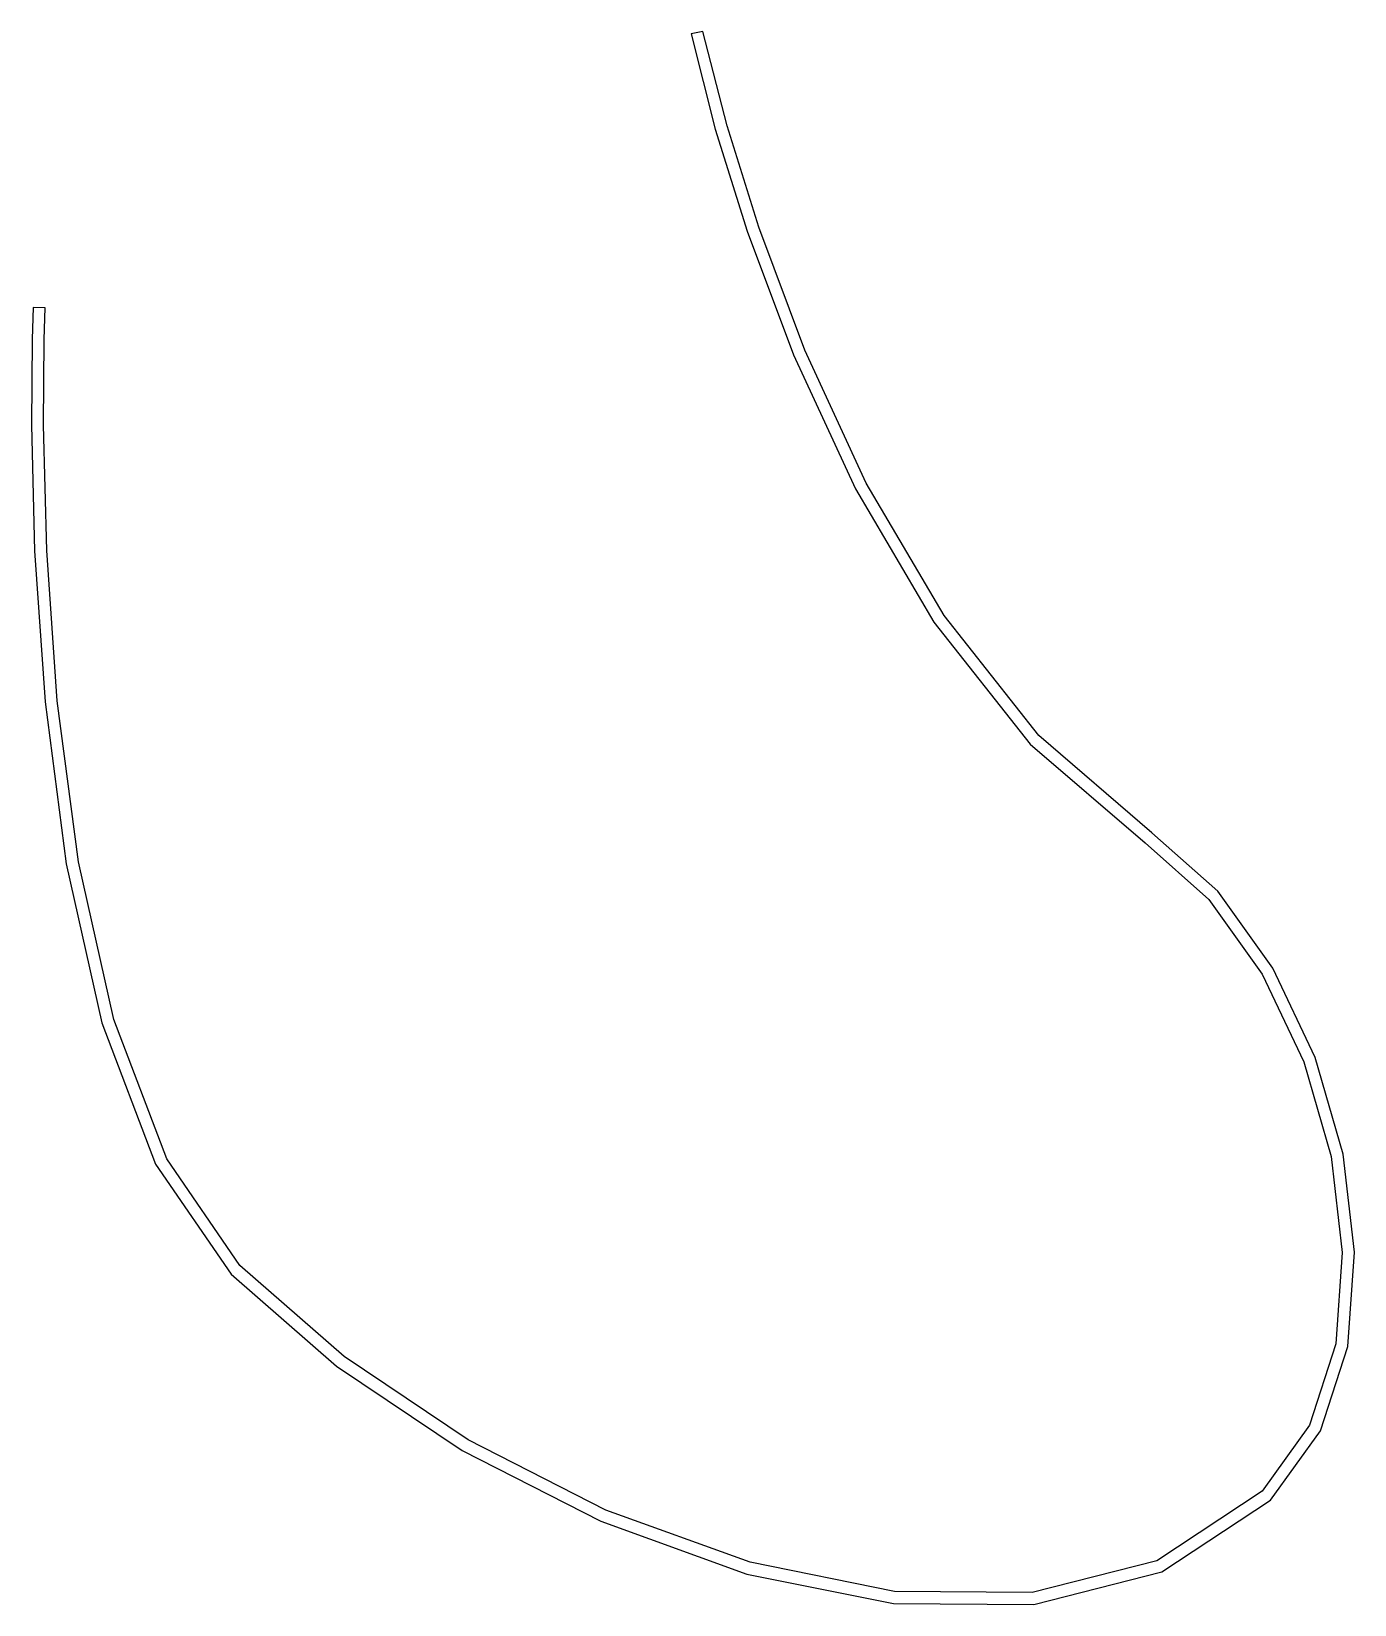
# Model space of a CAD drawing. Extents: x 0 to 109, y 0 to 129.
import ezdxf

# ---------------------------------------------------------------- set-up
doc = ezdxf.new("R2010")
doc.units = 0
doc.layers.add('Layer_1', color=7, linetype='CONTINUOUS')

msp = doc.modelspace()

# ---------------------------------------------------------------- linework, layer by layer
at = {"layer": 'Layer_1', "color": 7}
for p, q in [((55.148748, 129.190763), (54.170343, 128.986262)), ((57.130642, 121.438192), (55.148748, 129.190763)), ((54.170343, 128.986262), (56.165253, 121.179106)), ((56.165253, 121.179106), (58.782845, 112.793739)), ((59.731408, 113.109413), (57.130642, 121.438192)), ((58.782845, 112.793739), (62.590694, 102.64148)), ((63.515079, 103.022921), (59.731408, 113.109413)), ((0.1348, 106.53361), (0.053382, 103.917952)), ((1.1336, 106.487859), (0.1348, 106.53361)), ((1.052758, 103.883001), (1.1336, 106.487859)), ((0.053382, 103.917952), (0, 96.858301)), ((1.000059, 96.853153), (1.052758, 103.883001)), ((62.590694, 102.64148), (67.67162, 91.631131)), ((68.563772, 92.093439), (63.515079, 103.022921)), ((0, 96.858301), (0.260962, 86.535645)), ((1.260248, 86.575416), (1.000059, 96.853153)), ((74.951957, 81.236999), (68.563772, 92.093439)), ((67.67162, 91.631131), (74.116187, 80.67024)), ((2.118069, 74.226881), (1.260248, 86.575416)), ((0.260962, 86.535645), (1.122576, 74.130971)), ((74.116187, 80.67024), (82.018635, 70.672634)), ((82.75042, 71.363494), (74.951957, 81.236999)), ((1.122576, 74.130971), (2.863799, 60.819884)), ((3.865594, 60.989917), (2.118069, 74.226881)), ((92.029949, 63.382825), (82.75042, 71.363494)), ((82.018635, 70.672634), (91.47322, 62.552144)), ((97.448892, 58.576908), (92.029949, 63.382825)), ((91.47322, 62.552144), (96.694089, 57.907421)), ((2.863799, 60.819884), (5.781996, 47.770605)), ((6.776507, 48.054247), (3.865594, 60.989917)), ((101.96633, 52.269453), (97.448892, 58.576908)), ((96.694089, 57.907421), (101.091489, 51.75678)), ((101.091489, 51.75678), (104.497056, 44.563974)), ((105.43871, 44.92105), (101.96633, 52.269453)), ((11.107975, 36.608017), (6.776507, 48.054247)), ((5.781996, 47.770605), (10.191087, 36.153046)), ((104.497056, 44.563974), (106.742411, 36.792751)), ((107.72247, 36.99229), (105.43871, 44.92105)), ((17.117163, 27.839361), (11.107975, 36.608017)), ((106.742411, 36.792751), (107.664208, 28.917667)), ((108.669001, 28.933028), (107.72247, 36.99229)), ((10.191087, 36.153046), (16.404994, 27.137113)), ((107.664208, 28.917667), (107.119612, 21.407528)), ((108.109266, 21.198816), (108.669001, 28.933028)), ((16.404994, 27.137113), (25.064796, 19.562937)), ((25.672258, 20.361838), (17.117163, 27.839361)), ((107.119612, 21.407528), (104.971037, 14.717439)), ((105.869099, 14.258799), (108.109266, 21.198816)), ((25.064796, 19.562937), (35.365343, 12.659079)), ((35.873512, 13.527336), (25.672258, 20.361838)), ((104.971037, 14.717439), (101.080886, 9.302554)), ((101.774315, 8.582097), (105.869099, 14.258799)), ((47.175036, 7.756004), (35.873512, 13.527336)), ((35.365343, 12.659079), (46.773575, 6.836609)), ((101.080886, 9.302554), (92.435875, 3.599322)), ((59.030952, 3.46792), (47.175036, 7.756004)), ((92.853126, 2.687942), (101.774315, 8.582097)), ((46.773575, 6.836609), (58.756446, 2.506614)), ((70.885256, 1.079191), (59.030952, 3.46792)), ((92.435875, 3.599322), (82.195447, 0.990601)), ((82.340975, 0.000001), (92.853126, 2.687942)), ((58.756446, 2.506614), (70.791025, 0.084273)), ((70.791025, 0.084273), (82.340975, 0.000001)), ((82.195447, 0.990601), (70.885256, 1.079191))]:
    msp.add_line(p, q, dxfattribs=at)

doc.saveas('drawing.dxf')
